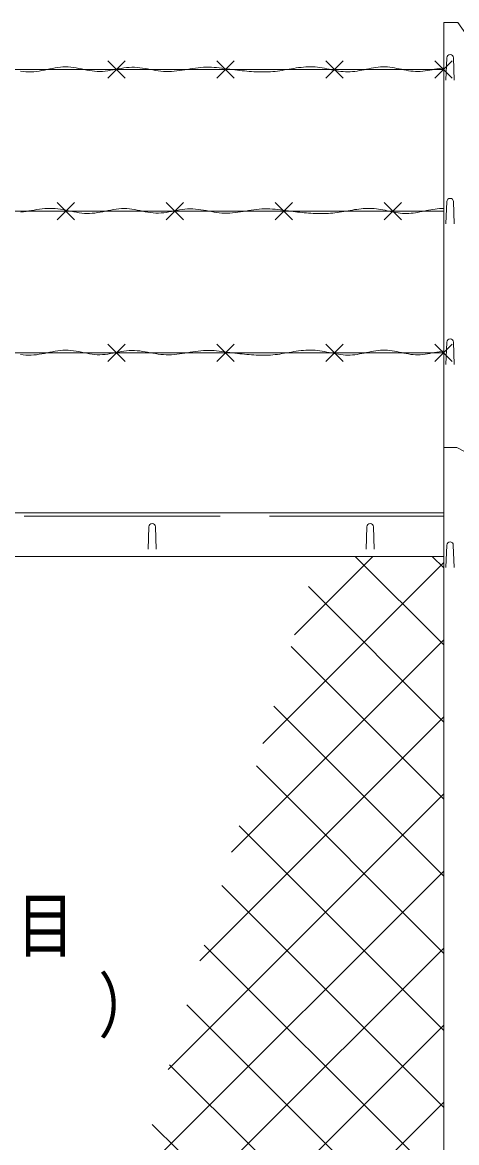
# Model space of a CAD drawing. Units: millimetres, scale not verified. Extents: x -4455 to 4455, y -3150 to 3150.
# Drawn here: x -1912 to -1514, y 464 to 1492 of the extents above; entities that cross this region are included whole.
import ezdxf
from ezdxf.enums import TextEntityAlignment as Align

# ---------------------------------------------------------------- set-up
doc = ezdxf.new("R2010")
doc.units = ezdxf.units.MM
doc.header["$LTSCALE"] = 30
doc.linetypes.add('DASHED', pattern=[7.5, 6, -1.5])
for name, color, linetype, lineweight in [('0-0_D-STR-TXT', 3, 'Continuous', 13), ('0-2_D-STR1', 1, 'Continuous', 18), ('0-5_D-STR2', 1, 'Continuous', 13)]:
    doc.layers.add(name, color=color, linetype=linetype, lineweight=lineweight)
doc.styles.add('ＭＳ ゴシック', font='')
doc.styles.get('ＭＳ ゴシック').set_extended_font_data('MS Gothic')

msp = doc.modelspace()

# ---------------------------------------------------------------- linework, layer by layer
at = {"layer": '0-2_D-STR1'}
for p, q in [((-1525.51, 1491.72), (-1525.52, -362.99)), ((-1523.51, 1438.86), (-1522.76, 1459.36)), ((-1516.01, 1438.86), (-1516.76, 1459.36)), ((-1523.51, 1306.87), (-1522.76, 1327.37)), ((-1516.01, 1306.87), (-1516.76, 1327.37)), ((-1523.51, 1178), (-1522.76, 1198.5)), ((-1516.01, 1178), (-1516.76, 1198.5)), ((-3260.51, 1042.01), (-1525.52, 1042.01)), ((-1796.77, 1008.51), (-1796.02, 1029.01)), ((-1789.27, 1008.51), (-1790.02, 1029.01)), ((-1596.77, 1008.51), (-1596.02, 1029.01)), ((-1589.27, 1008.51), (-1590.02, 1029.01)), ((-1523.52, 991.86), (-1522.77, 1012.36)), ((-1516.02, 991.86), (-1516.77, 1012.36)), ((-3260.51, 1002.01), (-1525.52, 1002.01))]:
    msp.add_line(p, q, dxfattribs=at)
at = {"layer": '0-2_D-STR1', "linetype": 'DASHED'}
msp.add_line((-3260.51, 1039.01), (-1525.52, 1039.01), dxfattribs=at)
at = {"layer": '0-2_D-STR1'}
for points in [[(-1500.01, 1473.92), (-1512.49, 1491.72), (-1525.51, 1491.72)], [(-1500.02, 1094.77), (-1513.5, 1102.01), (-1525.51, 1102.01)]]:
    msp.add_lwpolyline(points, dxfattribs=at)
for centre in [(-1519.76, 1459.36), (-1519.76, 1327.37), (-1519.76, 1198.5), (-1793.02, 1029.01), (-1593.02, 1029.01), (-1519.77, 1012.36)]:
    msp.add_arc(centre, 3, 0, 180, dxfattribs=at)
at = {"layer": '0-5_D-STR2'}
for p, q in [((-1833.63, 1456.35), (-1817.77, 1440.49)), ((-1817.77, 1456.35), (-1833.63, 1440.49)), ((-1733.63, 1456.35), (-1717.77, 1440.49)), ((-1717.77, 1456.35), (-1733.63, 1440.49)), ((-1633.63, 1456.35), (-1617.77, 1440.49)), ((-1617.77, 1456.35), (-1633.63, 1440.49)), ((-1533.63, 1456.35), (-1517.77, 1440.49)), ((-1517.77, 1456.35), (-1533.63, 1440.49)), ((-3260.51, 1448.42), (-1525.51, 1448.42)), ((-1880.05, 1326.45), (-1864.19, 1310.58)), ((-1864.19, 1326.45), (-1880.05, 1310.58)), ((-1780.05, 1326.45), (-1764.19, 1310.58)), ((-1764.19, 1326.45), (-1780.05, 1310.58)), ((-1680.05, 1326.45), (-1664.19, 1310.58)), ((-1664.19, 1326.45), (-1680.05, 1310.58)), ((-1580.05, 1326.45), (-1564.19, 1310.58)), ((-1564.19, 1326.45), (-1580.05, 1310.58)), ((-3260.51, 1318.52), (-1525.51, 1318.52)), ((-1833.63, 1196.54), (-1817.77, 1180.68)), ((-1817.77, 1196.54), (-1833.63, 1180.68)), ((-1733.63, 1196.54), (-1717.77, 1180.68)), ((-1717.77, 1196.54), (-1733.63, 1180.68)), ((-1633.63, 1196.54), (-1617.77, 1180.68)), ((-1617.77, 1196.54), (-1633.63, 1180.68)), ((-1533.63, 1196.54), (-1517.77, 1180.68)), ((-1517.77, 1196.54), (-1533.63, 1180.68)), ((-3260.51, 1188.61), (-1525.51, 1188.61))]:
    msp.add_line(p, q, dxfattribs=at)
at = {"layer": '0-5_D-STR2', "color": 2}
for p, q in [((-1662.56, 929.97), (-1590.52, 1002.01)), ((-1525.51, 920.76), (-1606.76, 1002.01)), ((-1525.51, 991.47), (-1536.05, 1002.01)), ((-1691.46, 830.36), (-1525.51, 996.31)), ((-1525.51, 850.05), (-1649.71, 974.25)), ((-1720.36, 730.74), (-1525.51, 925.59)), ((-1525.51, 779.34), (-1665.61, 919.44)), ((-1525.51, 708.63), (-1681.52, 864.63)), ((-1749.27, 631.13), (-1525.51, 854.88)), ((-1525.51, 637.91), (-1697.42, 809.82)), ((-1778.17, 531.52), (-1525.51, 784.17)), ((-1525.51, 567.2), (-1713.32, 755.01)), ((-1781.97, 457.01), (-1525.51, 713.46)), ((-1525.51, 496.49), (-1729.22, 700.2)), ((-1711.25, 457.01), (-1525.51, 642.75)), ((-1627.45, 457.01), (-1761.03, 590.59)), ((-1640.54, 457.01), (-1525.51, 572.04)), ((-1698.16, 457.01), (-1776.93, 535.78)), ((-1768.87, 457.01), (-1792.83, 480.97))]:
    msp.add_line(p, q, dxfattribs=at)
at = {"layer": '0-5_D-STR2'}
for points in [[(-1814.12, 1450.5), (-1816.56, 1450.28), (-1818.99, 1449.97), (-1821.42, 1449.58), (-1823.85, 1449.14), (-1826.28, 1448.68), (-1828.72, 1448.22), (-1831.15, 1447.78), (-1833.58, 1447.39), (-1836, 1447.07), (-1838.43, 1446.83), (-1840.86, 1446.71), (-1843.28, 1446.73), (-1845.71, 1446.9), (-1848.13, 1447.19), (-1850.55, 1447.58), (-1852.97, 1448.05), (-1855.39, 1448.55), (-1857.81, 1449.07), (-1860.23, 1449.58), (-1862.65, 1450.05), (-1865.07, 1450.45), (-1867.49, 1450.75), (-1869.91, 1450.94), (-1872.33, 1450.98), (-1874.76, 1450.88), (-1877.19, 1450.66), (-1879.61, 1450.34), (-1882.04, 1449.95), (-1884.47, 1449.5), (-1886.9, 1449.01), (-1889.33, 1448.51), (-1891.76, 1448.02), (-1894.19, 1447.56), (-1896.62, 1447.14), (-1899.05, 1446.79), (-1901.48, 1446.54), (-1903.91, 1446.39), (-1906.33, 1446.38), (-1908.75, 1446.5)], [(-1719.17, 1448.42), (-1721.61, 1448.79), (-1724.06, 1449.14), (-1726.5, 1449.48), (-1728.94, 1449.8), (-1731.38, 1450.08), (-1733.82, 1450.31), (-1736.26, 1450.49), (-1738.7, 1450.62), (-1741.13, 1450.67), (-1743.57, 1450.64), (-1746.01, 1450.53), (-1748.45, 1450.33), (-1750.89, 1450.07), (-1753.33, 1449.75), (-1755.76, 1449.39), (-1758.2, 1449.01), (-1760.64, 1448.61), (-1763.07, 1448.22), (-1765.51, 1447.84), (-1767.94, 1447.49), (-1770.37, 1447.19), (-1772.81, 1446.94), (-1775.24, 1446.77), (-1777.67, 1446.68), (-1780.1, 1446.69), (-1782.54, 1446.81), (-1784.97, 1447.04), (-1787.4, 1447.35), (-1789.83, 1447.73), (-1792.26, 1448.15), (-1794.68, 1448.59), (-1797.11, 1449.03), (-1799.54, 1449.46), (-1801.97, 1449.85), (-1804.4, 1450.18), (-1806.83, 1450.43), (-1809.26, 1450.58), (-1811.69, 1450.61), (-1814.12, 1450.5)], [(-1609.27, 1446.57), (-1611.42, 1446.42), (-1613.57, 1446.36), (-1615.72, 1446.42), (-1617.86, 1446.58), (-1620.01, 1446.82), (-1622.15, 1447.14), (-1624.29, 1447.51), (-1626.44, 1447.92), (-1628.58, 1448.36), (-1630.72, 1448.8), (-1632.86, 1449.25), (-1635, 1449.68), (-1637.15, 1450.08), (-1639.29, 1450.43), (-1641.44, 1450.71), (-1643.58, 1450.92), (-1645.73, 1451.05), (-1647.87, 1451.08), (-1650.02, 1451.03), (-1652.17, 1450.92), (-1654.32, 1450.74), (-1656.47, 1450.5), (-1658.62, 1450.22), (-1660.78, 1449.91), (-1662.93, 1449.56), (-1665.09, 1449.2), (-1667.24, 1448.83), (-1669.4, 1448.45), (-1671.55, 1448.08), (-1673.71, 1447.72), (-1675.87, 1447.39), (-1678.03, 1447.09), (-1680.19, 1446.83), (-1682.35, 1446.62), (-1684.52, 1446.46), (-1686.68, 1446.34), (-1688.84, 1446.28), (-1691.01, 1446.25), (-1693.17, 1446.27)], [(-1525.51, 1450.19), (-1527.66, 1449.89), (-1529.82, 1449.54), (-1531.97, 1449.15), (-1534.12, 1448.74), (-1536.27, 1448.33), (-1538.43, 1447.94), (-1540.58, 1447.57), (-1542.73, 1447.25), (-1544.88, 1446.98), (-1547.03, 1446.8), (-1549.17, 1446.71), (-1551.32, 1446.73), (-1553.46, 1446.86), (-1555.61, 1447.1), (-1557.75, 1447.42), (-1559.89, 1447.81), (-1562.04, 1448.23), (-1564.18, 1448.69), (-1566.32, 1449.15), (-1568.46, 1449.59), (-1570.6, 1450.01), (-1572.74, 1450.38), (-1574.89, 1450.67), (-1577.03, 1450.88), (-1579.18, 1450.98), (-1581.32, 1450.96), (-1583.47, 1450.84), (-1585.62, 1450.63), (-1587.77, 1450.34), (-1589.92, 1450), (-1592.07, 1449.6), (-1594.22, 1449.18), (-1596.37, 1448.74), (-1598.52, 1448.3), (-1600.67, 1447.87), (-1602.82, 1447.47), (-1604.98, 1447.11), (-1607.13, 1446.8), (-1609.27, 1446.57)], [(-1908.75, 1446.5), (-1911.18, 1446.74), (-1913.6, 1447.07)], [(-1693.17, 1446.27), (-1695.34, 1446.32), (-1697.5, 1446.4), (-1699.67, 1446.52), (-1701.83, 1446.66), (-1704, 1446.83), (-1706.17, 1447.02), (-1708.33, 1447.22), (-1710.5, 1447.44), (-1712.67, 1447.68), (-1714.84, 1447.92), (-1717.01, 1448.17), (-1719.17, 1448.42)], [(-1855.17, 1316.59), (-1857.59, 1316.83), (-1860.02, 1317.17), (-1862.44, 1317.58), (-1864.86, 1318.04), (-1867.28, 1318.54), (-1869.7, 1319.05), (-1872.12, 1319.55), (-1874.54, 1320.01), (-1876.96, 1320.43), (-1879.38, 1320.77), (-1881.8, 1321.02), (-1884.23, 1321.15), (-1886.65, 1321.17), (-1889.08, 1321.09), (-1891.51, 1320.93), (-1893.94, 1320.69), (-1896.37, 1320.39), (-1898.8, 1320.04), (-1901.23, 1319.65), (-1903.67, 1319.24), (-1906.1, 1318.82), (-1908.54, 1318.39), (-1910.98, 1317.98), (-1913.42, 1317.59)], [(-1760.54, 1320.6), (-1762.97, 1320.38), (-1765.4, 1320.06), (-1767.84, 1319.68), (-1770.27, 1319.24), (-1772.7, 1318.78), (-1775.13, 1318.32), (-1777.56, 1317.88), (-1779.99, 1317.49), (-1782.42, 1317.16), (-1784.85, 1316.93), (-1787.27, 1316.81), (-1789.7, 1316.83), (-1792.12, 1317), (-1794.54, 1317.29), (-1796.96, 1317.68), (-1799.38, 1318.14), (-1801.8, 1318.65), (-1804.22, 1319.17), (-1806.64, 1319.67), (-1809.06, 1320.14), (-1811.48, 1320.54), (-1813.9, 1320.85), (-1816.33, 1321.03), (-1818.75, 1321.07), (-1821.18, 1320.97), (-1823.6, 1320.75), (-1826.03, 1320.44), (-1828.46, 1320.04), (-1830.89, 1319.59), (-1833.32, 1319.11), (-1835.75, 1318.61), (-1838.18, 1318.12), (-1840.61, 1317.65), (-1843.04, 1317.24), (-1845.47, 1316.89), (-1847.89, 1316.63), (-1850.32, 1316.49), (-1852.75, 1316.47), (-1855.17, 1316.59)], [(-1665.59, 1318.52), (-1668.03, 1318.88), (-1670.47, 1319.24), (-1672.91, 1319.58), (-1675.35, 1319.89), (-1677.79, 1320.17), (-1680.23, 1320.41), (-1682.67, 1320.59), (-1685.11, 1320.71), (-1687.55, 1320.76), (-1689.99, 1320.74), (-1692.43, 1320.62), (-1694.87, 1320.43), (-1697.3, 1320.16), (-1699.74, 1319.84), (-1702.18, 1319.49), (-1704.62, 1319.1), (-1707.05, 1318.71), (-1709.49, 1318.31), (-1711.92, 1317.94), (-1714.36, 1317.59), (-1716.79, 1317.28), (-1719.22, 1317.04), (-1721.66, 1316.86), (-1724.09, 1316.77), (-1726.52, 1316.79), (-1728.95, 1316.91), (-1731.38, 1317.14), (-1733.81, 1317.45), (-1736.24, 1317.82), (-1738.67, 1318.24), (-1741.1, 1318.68), (-1743.53, 1319.13), (-1745.96, 1319.56), (-1748.39, 1319.94), (-1750.82, 1320.27), (-1753.25, 1320.52), (-1755.68, 1320.67), (-1758.11, 1320.7), (-1760.54, 1320.6)], [(-1603.31, 1320.55), (-1605.31, 1320.28), (-1607.31, 1319.99), (-1609.31, 1319.67), (-1611.32, 1319.33), (-1613.32, 1318.98), (-1615.32, 1318.63), (-1617.33, 1318.29), (-1619.33, 1317.95), (-1621.34, 1317.63), (-1623.34, 1317.33), (-1625.35, 1317.07), (-1627.36, 1316.85), (-1629.37, 1316.66), (-1631.37, 1316.52), (-1633.38, 1316.43), (-1635.39, 1316.37), (-1637.41, 1316.35), (-1639.42, 1316.36), (-1641.43, 1316.4), (-1643.44, 1316.48), (-1645.45, 1316.58), (-1647.47, 1316.7), (-1649.48, 1316.85), (-1651.49, 1317.01), (-1653.51, 1317.2), (-1655.52, 1317.39), (-1657.53, 1317.6), (-1659.55, 1317.82), (-1661.56, 1318.05), (-1663.58, 1318.28), (-1665.59, 1318.52), (-1665.59, 1318.52)], [(-1525.51, 1321.07), (-1527.5, 1321.06), (-1529.5, 1320.96), (-1531.5, 1320.78), (-1533.49, 1320.54), (-1535.49, 1320.23), (-1537.49, 1319.89), (-1539.49, 1319.51), (-1541.48, 1319.11), (-1543.48, 1318.7), (-1545.48, 1318.29), (-1547.48, 1317.89), (-1549.48, 1317.52), (-1551.48, 1317.19), (-1553.48, 1316.91), (-1555.47, 1316.68), (-1557.47, 1316.53), (-1559.46, 1316.46), (-1561.46, 1316.49), (-1563.45, 1316.6), (-1565.44, 1316.8), (-1567.44, 1317.06), (-1569.43, 1317.38), (-1571.42, 1317.74), (-1573.41, 1318.13), (-1575.4, 1318.54), (-1577.39, 1318.95), (-1579.38, 1319.37), (-1581.37, 1319.77), (-1583.36, 1320.14), (-1585.35, 1320.47), (-1587.35, 1320.75), (-1589.34, 1320.96), (-1591.33, 1321.11), (-1593.33, 1321.17), (-1595.32, 1321.16), (-1597.32, 1321.09), (-1599.32, 1320.96), (-1601.31, 1320.77), (-1603.31, 1320.55)], [(-1908.75, 1186.69), (-1911.18, 1186.93), (-1913.6, 1187.27)], [(-1814.12, 1190.7), (-1816.56, 1190.48), (-1818.99, 1190.16), (-1821.42, 1189.77), (-1823.85, 1189.34), (-1826.28, 1188.88), (-1828.72, 1188.42), (-1831.15, 1187.98), (-1833.58, 1187.58), (-1836, 1187.26), (-1838.43, 1187.02), (-1840.86, 1186.91), (-1843.28, 1186.92), (-1845.71, 1187.09), (-1848.13, 1187.39), (-1850.55, 1187.78), (-1852.97, 1188.24), (-1855.39, 1188.74), (-1857.81, 1189.26), (-1860.23, 1189.77), (-1862.65, 1190.24), (-1865.07, 1190.64), (-1867.49, 1190.95), (-1869.91, 1191.13), (-1872.33, 1191.17), (-1874.76, 1191.07), (-1877.19, 1190.85), (-1879.61, 1190.53), (-1882.04, 1190.14), (-1884.47, 1189.69), (-1886.9, 1189.21), (-1889.33, 1188.71), (-1891.76, 1188.21), (-1894.19, 1187.75), (-1896.62, 1187.33), (-1899.05, 1186.98), (-1901.48, 1186.73), (-1903.91, 1186.58), (-1906.33, 1186.57), (-1908.75, 1186.69)], [(-1719.17, 1188.61), (-1721.61, 1188.98), (-1724.06, 1189.34), (-1726.5, 1189.68), (-1728.94, 1189.99), (-1731.38, 1190.27), (-1733.82, 1190.5), (-1736.26, 1190.69), (-1738.7, 1190.81), (-1741.13, 1190.86), (-1743.57, 1190.83), (-1746.01, 1190.72), (-1748.45, 1190.52), (-1750.89, 1190.26), (-1753.33, 1189.94), (-1755.76, 1189.58), (-1758.2, 1189.2), (-1760.64, 1188.8), (-1763.07, 1188.41), (-1765.51, 1188.03), (-1767.94, 1187.68), (-1770.37, 1187.38), (-1772.81, 1187.13), (-1775.24, 1186.96), (-1777.67, 1186.87), (-1780.1, 1186.88), (-1782.54, 1187), (-1784.97, 1187.23), (-1787.4, 1187.54), (-1789.83, 1187.92), (-1792.26, 1188.34), (-1794.68, 1188.78), (-1797.11, 1189.23), (-1799.54, 1189.65), (-1801.97, 1190.04), (-1804.4, 1190.37), (-1806.83, 1190.62), (-1809.26, 1190.77), (-1811.69, 1190.8), (-1814.12, 1190.7)], [(-1693.17, 1186.46), (-1695.34, 1186.51), (-1697.5, 1186.6), (-1699.67, 1186.71), (-1701.83, 1186.85), (-1704, 1187.02), (-1706.17, 1187.21), (-1708.33, 1187.41), (-1710.5, 1187.64), (-1712.67, 1187.87), (-1714.84, 1188.11), (-1717.01, 1188.36), (-1719.17, 1188.61)], [(-1609.27, 1186.76), (-1611.42, 1186.61), (-1613.57, 1186.56), (-1615.72, 1186.61), (-1617.86, 1186.77), (-1620.01, 1187.02), (-1622.15, 1187.33), (-1624.29, 1187.7), (-1626.44, 1188.11), (-1628.58, 1188.55), (-1630.72, 1189), (-1632.86, 1189.44), (-1635.01, 1189.87), (-1637.15, 1190.27), (-1639.29, 1190.62), (-1641.44, 1190.91), (-1643.58, 1191.12), (-1645.73, 1191.24), (-1647.87, 1191.27), (-1650.02, 1191.23), (-1652.17, 1191.11), (-1654.32, 1190.93), (-1656.47, 1190.7), (-1658.62, 1190.42), (-1660.78, 1190.1), (-1662.93, 1189.76), (-1665.09, 1189.39), (-1667.24, 1189.02), (-1669.4, 1188.64), (-1671.56, 1188.27), (-1673.71, 1187.92), (-1675.87, 1187.58), (-1678.03, 1187.28), (-1680.19, 1187.02), (-1682.35, 1186.81), (-1684.52, 1186.65), (-1686.68, 1186.54), (-1688.84, 1186.47), (-1691.01, 1186.44), (-1693.17, 1186.46)], [(-1525.51, 1190.38), (-1527.66, 1190.08), (-1529.82, 1189.73), (-1531.97, 1189.34), (-1534.12, 1188.94), (-1536.27, 1188.53), (-1538.43, 1188.13), (-1540.58, 1187.76), (-1542.73, 1187.44), (-1544.88, 1187.18), (-1547.03, 1186.99), (-1549.17, 1186.9), (-1551.32, 1186.92), (-1553.47, 1187.06), (-1555.61, 1187.29), (-1557.75, 1187.61), (-1559.89, 1188), (-1562.04, 1188.43), (-1564.18, 1188.88), (-1566.32, 1189.34), (-1568.46, 1189.79), (-1570.6, 1190.2), (-1572.74, 1190.57), (-1574.89, 1190.86), (-1577.03, 1191.07), (-1579.18, 1191.17), (-1581.32, 1191.15), (-1583.47, 1191.03), (-1585.62, 1190.82), (-1587.77, 1190.53), (-1589.92, 1190.19), (-1592.07, 1189.8), (-1594.22, 1189.37), (-1596.37, 1188.93), (-1598.52, 1188.49), (-1600.67, 1188.06), (-1602.83, 1187.66), (-1604.98, 1187.3), (-1607.13, 1186.99), (-1609.27, 1186.76)]]:
    msp.add_lwpolyline(points, dxfattribs=at)
at = {"layer": '0-5_D-STR2', "color": 2}
for points in [[(-1525.51, 425.78), (-1556.74, 457.01), (-1745.13, 645.4)], [(-1893.78, 133.07), (-1569.83, 457.01), (-1525.51, 501.33)]]:
    msp.add_lwpolyline(points, dxfattribs=at)

# ---------------------------------------------------------------- texts
at = {"layer": '0-0_D-STR-TXT', "style": 'ＭＳ ゴシック', "width": 0.8}
for s, p in [('目', (-1917, 625.38)), ('（\u3000\u3000\u3000 \u3000 \u3000\u3000）', (-2262.73, 551.58))]:
    msp.add_text(s, height=48.17, dxfattribs=at).set_placement(p, align=Align.BOTTOM_LEFT)

doc.saveas('drawing.dxf')
